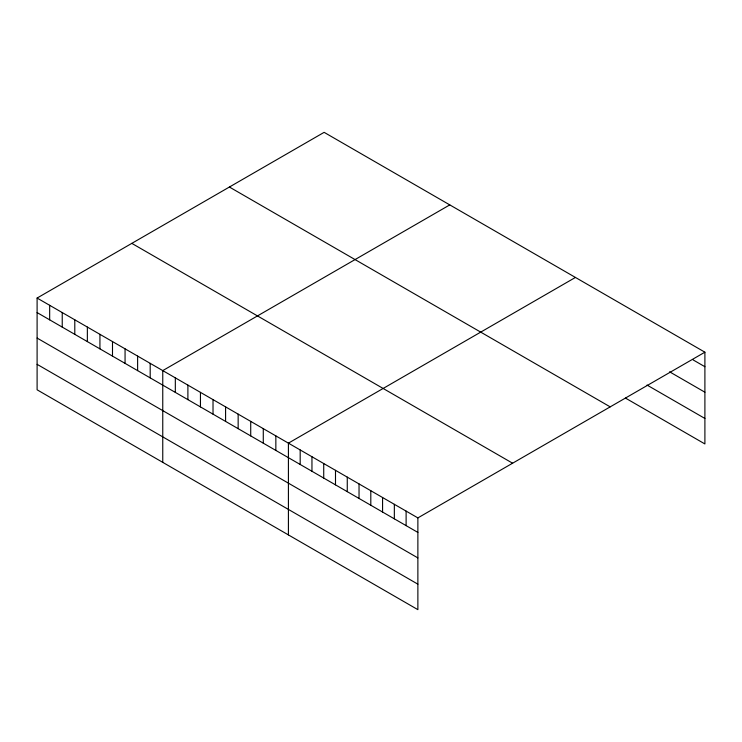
<?xml version="1.0" encoding="UTF-8"?>
<svg xmlns="http://www.w3.org/2000/svg" width="742" height="742" viewBox="0 0 742 742"><rect width="100%" height="100%" fill="white"/><g stroke="black" fill="none" stroke-linecap="round" stroke-linejoin="round"><path stroke-width="1.11" d="M37.1 298.052L417.876 517.897L417.876 609.655L37.1 389.81L37.1 298.052L324.124 132.345L704.9 352.19L704.9 443.948L625.46 398.083M449.773 204.894L162.758 370.601L162.758 462.359M575.43 277.443L288.415 443.15L288.415 534.908M417.876 517.897L704.9 352.19M693.13 359.916L704.9 366.715M669.59 371.816L704.9 392.203M647.033 385.052L704.9 418.46M229.399 187.03L610.184 406.866M131.816 243.367L512.601 463.212M37.1 312.586L417.876 532.422M37.1 338.074L417.876 557.91M37.1 364.331L417.876 584.167M406.115 511.099L406.115 525.633M394.345 504.31L394.345 518.834M382.575 497.511L382.575 512.036M370.805 490.712L370.805 505.246M359.035 483.923L359.035 498.448M347.265 477.125L347.265 491.658M335.495 470.326L335.495 484.86M323.725 463.537L323.725 478.061M311.955 456.738L311.955 471.272M300.185 449.949L300.185 464.473M275.848 435.897L275.848 450.422M263.28 428.644L263.28 443.169M250.722 421.382L250.722 435.916M238.154 414.129L238.154 428.663M225.587 406.876L225.587 421.4M213.019 399.623L213.019 414.147M200.451 392.37L200.451 406.894M187.893 385.107L187.893 399.641M175.325 377.854L175.325 392.388M150.19 363.348L150.19 377.873M137.622 356.095L137.622 370.62M125.064 348.833L125.064 363.367M112.496 341.58L112.496 356.114M99.929 334.327L99.929 348.861M87.361 327.074L87.361 341.598M74.794 319.821L74.794 334.345M62.235 312.567L62.235 327.092M49.668 305.305L49.668 319.839"/></g></svg>
